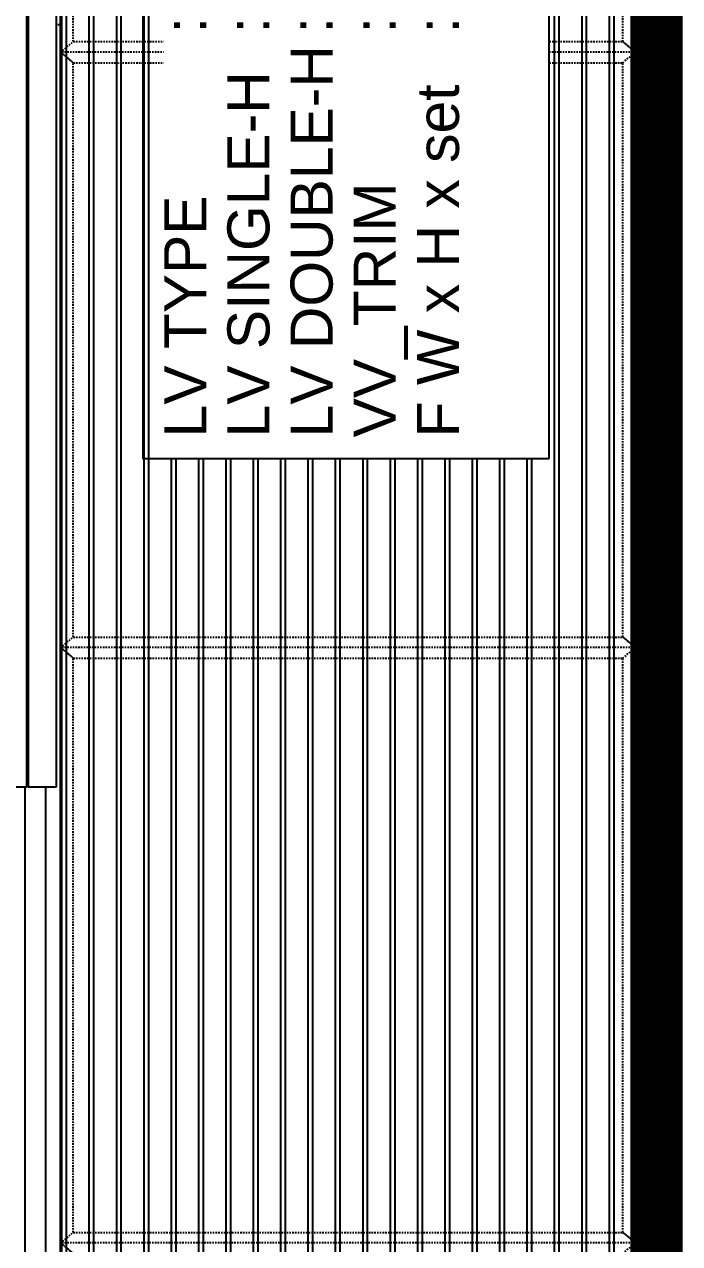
# Model space of a CAD drawing. Header units: millimetres. Extents: x 652937 to 1670132, y 1473552 to 2851037.
# Drawn here: x 818460 to 820016, y 1519870 to 1522765 of the extents above; entities that cross this region are included whole.
import ezdxf
from ezdxf.xclip import XClip

# ---------------------------------------------------------------- set-up
doc = ezdxf.new("R2010")
doc.units = ezdxf.units.MM
doc.header["$XCLIPFRAME"] = 0
for name, pattern in [('TA_GL_005.00000', [13.75, 5, -1.25, 1.25, -1.25, 5]), ('TA_HL_001.00000', [6.5, 3.55, -2.95]), ('XKITLINE00', [0]), ('XKITLINE02', [4, 2, -2])]:
    doc.linetypes.add(name, pattern=pattern)
doc.layers.add('000 - 0_HIDE_OBJ_FRAMING_DEF_SUB', color=1, linetype='Continuous', plot=False)
doc.layers.add('000 - ESTIMATE_ASPG_WIPEOUT_', color=250, linetype='Continuous', plot=False)
for name, color, linetype in [('000 - 0_SYM_DWG_GRIDLINE_MAIN_COLOR_251', 251, 'Continuous'), ('010 - ASPG_EXTR_MAIN_COLOR_2', 2, 'Continuous'), ('010 - ASPG_EXTR_WIPEOUT_', 250, 'Continuous'), ('010 - ASPG_FRAMING_MAIN_COLOR_1', 3, 'Continuous'), ('010 - ASPG_FRAMING_SUB_COLOR_2', 1, 'Continuous'), ('010 - ASPG_FRAMING_SUB_COLOR_3', 251, 'Continuous'), ('010 - ASPG_FRAMING_WIPEOUT_', 250, 'Continuous')]:
    doc.layers.add(name, color=color, linetype=linetype)
for name, color, linetype, true_color, plot in [('000 - ESTIMATE_ASPG_MAIN_COLOR_6', 6, 'Continuous', 0xff00ff, False), ('000 - ESTIMATE_ASPG_TEXT_COLOR_1', 1, 'Continuous', 0xff0000, False), ('000_AREA_ASPG_AREA_HATCH_', 7, 'Continuous', 0xff8700, False), ('000_AREA_ASPG_AREA_MAIN_COLOR_1', 7, 'Continuous', 0xff8700, False)]:
    doc.layers.add(name, color=color, linetype=linetype, true_color=true_color, plot=plot)
for name, color, linetype, lineweight in [('A-230-M_FLOOR', 2, 'Continuous', 25), ('Bolt', 7, 'Continuous', 0), ('Part', 2, 'Continuous', 0)]:
    doc.layers.add(name, color=color, linetype=linetype, lineweight=lineweight)
doc.styles.add('_Arial', font='arial.ttf')
doc.styles.add('TA', font='', dxfattribs={"height": 4.5})
doc.styles.get('TA').set_extended_font_data('Cordia New')

# ---------------------------------------------------------------- blocks, each defined once
blk = doc.blocks.new('*U6164')
at = {"layer": '000 - 0_SYM_DWG_GRIDLINE_MAIN_COLOR_251', "linetype": 'ByBlock', "ltscale": 5}
blk.add_line((200, 0), (-30071, 0), dxfattribs=at)
at = {"style": 'TA', "flags": 1}
blk.add_attdef('LOCATION', (6, -6), '', height=4.5, rotation=270, dxfattribs=at)
blk = doc.blocks.new('W-1-PP18-ST_ENT3_REV02_20260413-044638_PP18_ENT3_ELE2-DIMS-2')
at = {"color": 6, "linetype": 'TA_GL_005.00000', "rotation": 180}
blk.add_blockref('*U6164', (-7244, 110695), dxfattribs=at)
blk = doc.blocks.new('GM_Louver Grill Vertical Z1 - Z Profile-V141-ENT 3 ELE-4 Sheet')
at = {"layer": '000 - 0_HIDE_OBJ_FRAMING_DEF_SUB'}
blk.add_line((187463.5, 105550), (187463.5, 114870), dxfattribs=at)
blk = doc.blocks.new('E4')
at = {"layer": '000 - 0_HIDE_OBJ_FRAMING_DEF_SUB'}
for points in [[(-1566166.2, 114870), (-1567666.2, 114870), (-1567666.2, 105550), (-1566166.2, 105550)], [(-1566166.2, 114870), (-1564666.2, 114870), (-1564666.2, 105550), (-1566166.2, 105550)], [(-1567616.2, 114820), (-1566216.2, 114820), (-1566216.2, 105600), (-1567616.2, 105600)], [(-1566116.2, 114820), (-1564716.2, 114820), (-1564716.2, 105600), (-1566116.2, 105600)]]:
    blk.add_lwpolyline(points, close=True, dxfattribs=at)
at = {"layer": '000 - 0_HIDE_OBJ_FRAMING_DEF_SUB', "color": 8}
for p in [(-1755004.7, 0), (-1754929.7, 0), (-1754854.7, 0), (-1754779.7, 0), (-1754704.7, 0), (-1754629.7, 0), (-1754554.7, 0), (-1754479.7, 0), (-1754404.7, 0), (-1754329.7, 0), (-1754254.7, 0), (-1754179.7, 0), (-1754104.7, 0), (-1754029.7, 0), (-1753954.7, 0), (-1753879.7, 0), (-1753804.7, 0), (-1753729.7, 0)]:
    blk.add_blockref('GM_Louver Grill Vertical Z1 - Z Profile-V141-ENT 3 ELE-4 Sheet', p, dxfattribs=at)
blk = doc.blocks.new('*A3459102')
at = {"layer": 'Part', "linetype": 'XKITLINE00', "lineweight": 0}
for p, q in [((616.947211, 135.830227), (616.947209, 135.830227)), ((616.947209, 135.830227), (619.147209, 135.830227)), ((616.947209, 135.730227), (616.947209, 135.830227)), ((619.147211, 135.830227), (619.147209, 135.830227)), ((619.147209, 135.730227), (619.147209, 135.830227)), ((616.947211, 135.730227), (616.947209, 135.730227)), ((616.947209, 135.730227), (619.147209, 135.730227)), ((619.147211, 135.730227), (619.147209, 135.730227))]:
    blk.add_line(p, q, dxfattribs=at)
at = {"layer": 'Part', "linetype": 'XKITLINE02', "lineweight": 0}
for p, q in [((616.947211, 135.830227), (616.947211, 135.730227)), ((619.147209, 135.830227), (619.147211, 135.830227)), ((619.147211, 135.830227), (619.147211, 135.730227)), ((619.147209, 135.730227), (619.147211, 135.730227))]:
    blk.add_line(p, q, dxfattribs=at)
blk = doc.blocks.new('*A3460103')
at = {"layer": 'Part', "linetype": 'XKITLINE02', "lineweight": 0}
for p, q in [((618.12721, 136.430227), (618.077209, 136.430227)), ((618.077209, 136.430227), (618.077209, 135.930227)), ((618.127209, 135.930227), (618.127209, 136.430227)), ((618.077209, 135.830227), (618.67721, 135.830227)), ((618.67721, 135.830227), (618.67721, 135.880227))]:
    blk.add_line(p, q, dxfattribs=at)
at = {"layer": 'Part', "linetype": 'XKITLINE00', "lineweight": 0}
for p, q in [((618.077209, 135.930227), (618.077209, 135.830227)), ((618.127209, 135.930227), (618.127209, 135.880227)), ((618.677209, 135.880227), (618.127209, 135.880227)), ((618.677209, 135.830227), (618.677209, 135.880227))]:
    blk.add_line(p, q, dxfattribs=at)
blk = doc.blocks.new('*A3461104')
at = {"layer": 'Part', "linetype": 'XKITLINE00', "lineweight": 0}
for p, q in [((616.747209, 135.530227), (616.947209, 135.730227)), ((616.947209, 135.730227), (616.947211, 135.730227)), ((619.177211, 135.730227), (616.947209, 135.730227)), ((619.347209, 135.530227), (619.177209, 135.730227))]:
    blk.add_line(p, q, dxfattribs=at)
at = {"layer": 'Part', "linetype": 'XKITLINE02', "lineweight": 0}
for p, q in [((616.747209, 135.530227), (619.347211, 135.530227)), ((616.747211, 135.530227), (616.947211, 135.730227)), ((619.347211, 135.530227), (619.177211, 135.730227))]:
    blk.add_line(p, q, dxfattribs=at)
blk = doc.blocks.new('*A3462105')
at = {"layer": 'Bolt', "linetype": 'XKITLINE02', "lineweight": 0}
for p, q in [((618.20641, 136.130227), (617.77721, 136.130227)), ((618.07721, 136.200227), (618.01721, 136.200227)), ((618.12721, 136.300227), (618.07721, 136.300227)), ((618.07721, 136.060227), (618.01721, 136.060227)), ((618.12721, 135.960227), (618.07721, 135.960227))]:
    blk.add_line(p, q, dxfattribs=at)
blk = doc.blocks.new('*A3463106')
at = {"layer": 'Bolt'}
for points in [[(617.217, 135.83), (617.217, 135.73), (617.077, 135.73), (617.077, 135.83)], [(619.017, 135.83), (619.017, 135.73), (618.877, 135.73), (618.877, 135.83)]]:
    blk.add_hatch(color=256, dxfattribs=at).paths.add_polyline_path(points, flags=17)
at = {"layer": 'Bolt', "linetype": 'XKITLINE00', "lineweight": 0}
for p, q in [((617.077, 135.83), (617.077, 135.73)), ((617.147, 135.83), (617.147, 135.73)), ((617.217, 135.83), (617.217, 135.73)), ((618.877, 135.83), (618.877, 135.73)), ((618.947, 135.83), (618.947, 135.73)), ((619.017, 135.83), (619.017, 135.73))]:
    blk.add_line(p, q, dxfattribs=at)
blk = doc.blocks.new('*A3534110')
at = {"layer": 'Part', "linetype": 'XKITLINE00', "lineweight": 0}
for p, q in [((616.947209, 162.330227), (616.947209, 162.430227)), ((616.947209, 162.430227), (619.147209, 162.430227)), ((619.147209, 162.330227), (619.147209, 162.430227)), ((619.147209, 162.430227), (619.147211, 162.430227)), ((619.147209, 162.330227), (616.947209, 162.330227)), ((619.147211, 162.330227), (619.147209, 162.330227))]:
    blk.add_line(p, q, dxfattribs=at)
at = {"layer": 'Part', "linetype": 'XKITLINE02', "lineweight": 0}
for p, q in [((616.947211, 162.330227), (616.947211, 162.430227)), ((619.147209, 162.430227), (619.147211, 162.430227)), ((619.147211, 162.330227), (619.147211, 162.430227)), ((619.147209, 162.330227), (619.147211, 162.330227))]:
    blk.add_line(p, q, dxfattribs=at)
blk = doc.blocks.new('*A3535111')
at = {"layer": 'Part', "linetype": 'XKITLINE00', "lineweight": 0}
for p, q in [((618.077209, 162.330227), (618.077209, 162.230227)), ((618.677209, 162.280227), (618.127209, 162.280227)), ((618.127209, 162.280227), (618.127209, 162.230227)), ((618.677209, 162.280227), (618.677209, 162.330227))]:
    blk.add_line(p, q, dxfattribs=at)
at = {"layer": 'Part', "linetype": 'XKITLINE02', "lineweight": 0}
for p, q in [((618.077209, 162.330227), (618.67721, 162.330227)), ((618.07721, 161.730227), (618.077209, 162.230227)), ((618.127209, 162.230227), (618.12721, 161.730227)), ((618.67721, 162.330227), (618.67721, 162.280227)), ((618.077209, 161.730227), (618.12721, 161.730227))]:
    blk.add_line(p, q, dxfattribs=at)
blk = doc.blocks.new('*A3536112')
at = {"layer": 'Part', "linetype": 'XKITLINE00', "lineweight": 0}
for p, q in [((616.747209, 162.630227), (616.947209, 162.430227)), ((616.947209, 162.430227), (619.177211, 162.430227)), ((619.177209, 162.430227), (619.347209, 162.630227))]:
    blk.add_line(p, q, dxfattribs=at)
at = {"layer": 'Part', "linetype": 'XKITLINE02', "lineweight": 0}
for p, q in [((616.747209, 162.630227), (619.347211, 162.630227)), ((616.947211, 162.430227), (616.747211, 162.630227)), ((619.177211, 162.430227), (619.347211, 162.630227))]:
    blk.add_line(p, q, dxfattribs=at)
blk = doc.blocks.new('*A3537113')
at = {"layer": 'Bolt', "linetype": 'XKITLINE02', "lineweight": 0}
for p, q in [((618.12721, 162.200227), (618.07721, 162.200227)), ((618.20641, 162.030227), (617.77721, 162.030227)), ((618.07721, 162.100227), (618.01721, 162.100227)), ((618.07721, 161.960227), (618.01721, 161.960227)), ((618.12721, 161.860227), (618.07721, 161.860227))]:
    blk.add_line(p, q, dxfattribs=at)
blk = doc.blocks.new('*A3538114')
at = {"layer": 'Bolt'}
for points in [[(617.217, 162.43), (617.217, 162.33), (617.077, 162.33), (617.077, 162.43)], [(619.017, 162.43), (619.017, 162.33), (618.877, 162.33), (618.877, 162.43)]]:
    blk.add_hatch(color=256, dxfattribs=at).paths.add_polyline_path(points, flags=17)
at = {"layer": 'Bolt', "linetype": 'XKITLINE00', "lineweight": 0}
for p, q in [((617.077, 162.33), (617.077, 162.43)), ((617.147, 162.33), (617.147, 162.43)), ((617.217, 162.33), (617.217, 162.43)), ((618.877, 162.33), (618.877, 162.43)), ((618.947, 162.33), (618.947, 162.43)), ((619.017, 162.33), (619.017, 162.43))]:
    blk.add_line(p, q, dxfattribs=at)
blk = doc.blocks.new('*A3522107')
at = {"layer": 'Part', "linetype": 'XKITLINE00', "lineweight": 0}
for p, q in [((618.017208, 147.820227), (618.077208, 147.820227)), ((618.017208, 147.520227), (618.017208, 147.820227)), ((618.077209, 147.820227), (618.077208, 147.820227)), ((618.077208, 147.820227), (618.077208, 147.520227)), ((618.077208, 147.520227), (618.017208, 147.520227)), ((618.017209, 146.820227), (618.017208, 147.520227)), ((618.077208, 147.520227), (618.077209, 146.820227)), ((618.077209, 146.820227), (618.017209, 146.820227))]:
    blk.add_line(p, q, dxfattribs=at)
at = {"layer": 'Part', "linetype": 'XKITLINE02', "lineweight": 0}
for p, q in [((618.017209, 146.820227), (618.017209, 147.820227)), ((618.077208, 147.820227), (618.077209, 147.820227)), ((618.077209, 146.820227), (618.077209, 147.820227))]:
    blk.add_line(p, q, dxfattribs=at)
blk = doc.blocks.new('*A45415065')
at = {"layer": 'Bolt'}
for points in [[(-5.988, -86.765), (-5.988, -86.795), (-6.058, -86.795), (-6.058, -86.765)], [(-5.988, -86.795), (-5.988, -86.825), (-6.058, -86.825), (-6.058, -86.795)], [(-5.688, -86.765), (-5.688, -86.795), (-5.758, -86.795), (-5.758, -86.765)], [(-5.688, -86.795), (-5.688, -86.825), (-5.758, -86.825), (-5.758, -86.795)]]:
    blk.add_hatch(color=256, dxfattribs=at).paths.add_polyline_path(points, flags=17)
at = {"layer": 'Bolt', "linetype": 'XKITLINE00', "lineweight": 0}
for p, q in [((-6.023, -86.865), (-6.023, -86.65)), ((-5.723, -86.865), (-5.723, -86.65)), ((-6.058, -86.795), (-6.058, -86.765)), ((-6.058, -86.825), (-6.058, -86.795)), ((-5.988, -86.795), (-5.988, -86.765)), ((-5.988, -86.825), (-5.988, -86.795)), ((-5.758, -86.795), (-5.758, -86.765)), ((-5.758, -86.825), (-5.758, -86.795)), ((-5.688, -86.795), (-5.688, -86.765)), ((-5.688, -86.825), (-5.688, -86.795))]:
    blk.add_line(p, q, dxfattribs=at)
blk = doc.blocks.new('*A45565080')
at = {"layer": 'Part', "linetype": 'XKITLINE00', "lineweight": 0}
for p, q in [((-6.123112, -86.825099), (-6.123112, -86.795099)), ((-5.622991, -86.825099), (-6.123112, -86.825099)), ((-5.623112, -86.825099), (-5.623112, -86.795099)), ((-5.622991, -86.825099), (-5.623112, -86.825099)), ((-5.622991, -86.795099), (-5.622991, -86.825099))]:
    blk.add_line(p, q, dxfattribs=at)
at = {"layer": 'Part', "linetype": 'XKITLINE02', "lineweight": 0}
for p, q in [((-5.622991, -86.795099), (-6.123112, -86.795099)), ((-6.122991, -86.825099), (-6.122991, -86.795099)), ((-5.623112, -86.795099), (-5.622991, -86.795099))]:
    blk.add_line(p, q, dxfattribs=at)
blk = doc.blocks.new('*A45575081')
at = {"layer": 'Part', "linetype": 'XKITLINE00', "lineweight": 0}
for p, q in [((-5.888112, -86.975099), (-5.888112, -86.825099)), ((-5.888112, -86.825099), (-5.858112, -86.825099)), ((-5.858112, -86.975099), (-5.858112, -86.825099)), ((-5.857991, -87.325099), (-5.857991, -86.825099)), ((-5.888022, -87.325099), (-5.888112, -86.975099)), ((-5.888112, -86.975099), (-5.858112, -86.975099)), ((-5.858112, -86.975099), (-5.858022, -87.325099)), ((-5.887991, -87.325099), (-5.888022, -87.325099)), ((-5.888022, -87.325099), (-5.857991, -87.325099))]:
    blk.add_line(p, q, dxfattribs=at)
at = {"layer": 'Part', "linetype": 'XKITLINE02', "lineweight": 0}
for p, q in [((-5.888112, -86.825099), (-5.887991, -86.825099)), ((-5.887991, -86.825099), (-5.887991, -87.325099)), ((-5.858112, -86.825099), (-5.857991, -86.825099)), ((-5.857991, -86.825099), (-5.858112, -86.825099))]:
    blk.add_line(p, q, dxfattribs=at)
blk = doc.blocks.new('*A45825106')
at = {"layer": 'Part', "linetype": 'XKITLINE00', "lineweight": 0}
for p, q in [((-7.502966, -93.970099), (5.997055, -93.970099)), ((-7.502966, -93.970099), (-7.502966, -94.295099)), ((5.997061, -93.970099), (5.997055, -93.970099)), ((5.997055, -93.970099), (5.997055, -94.295099)), ((5.997145, -93.970099), (5.997139, -93.970099)), ((5.997139, -93.970099), (5.997139, -94.265099)), ((-7.502966, -94.295099), (5.997055, -94.295099)), ((5.997145, -94.265099), (5.997145, -94.295099))]:
    blk.add_line(p, q, dxfattribs=at)
at = {"layer": 'Part', "linetype": 'XKITLINE02', "lineweight": 0}
for p, q in [((-7.50296, -94.265099), (-7.50296, -93.970099)), ((-7.502881, -94.265099), (-7.502881, -93.970099)), ((-7.502876, -94.295099), (-7.502876, -93.970099)), ((5.997055, -93.970099), (5.997145, -93.970099)), ((5.997061, -94.265099), (5.997061, -93.970099)), ((5.997145, -93.970099), (5.997145, -94.265099)), ((-7.50296, -94.265099), (5.997139, -94.265099)), ((5.997055, -94.295099), (5.997145, -94.295099)), ((5.997055, -94.295099), (5.997145, -94.295099)), ((5.997139, -94.265099), (5.997061, -94.265099))]:
    blk.add_line(p, q, dxfattribs=at)
blk = doc.blocks.new('*A45915115')
at = {"layer": 'Bolt'}
for points in [[(-5.988, -94.265), (-5.988, -94.295), (-6.058, -94.295), (-6.058, -94.265)], [(-5.988, -94.295), (-5.988, -94.325), (-6.058, -94.325), (-6.058, -94.295)], [(-5.688, -94.265), (-5.688, -94.295), (-5.758, -94.295), (-5.758, -94.265)], [(-5.688, -94.295), (-5.688, -94.325), (-5.758, -94.325), (-5.758, -94.295)]]:
    blk.add_hatch(color=256, dxfattribs=at).paths.add_polyline_path(points, flags=17)
at = {"layer": 'Bolt', "linetype": 'XKITLINE00', "lineweight": 0}
for p, q in [((-6.023, -94.365), (-6.023, -94.15)), ((-5.723, -94.365), (-5.723, -94.15)), ((-6.058, -94.295), (-6.058, -94.265)), ((-6.058, -94.325), (-6.058, -94.295)), ((-5.988, -94.295), (-5.988, -94.265)), ((-5.988, -94.325), (-5.988, -94.295)), ((-5.758, -94.295), (-5.758, -94.265)), ((-5.758, -94.325), (-5.758, -94.295)), ((-5.688, -94.295), (-5.688, -94.265)), ((-5.688, -94.325), (-5.688, -94.295))]:
    blk.add_line(p, q, dxfattribs=at)
blk = doc.blocks.new('*A46005124')
at = {"layer": 'Part', "linetype": 'XKITLINE00', "lineweight": 0}
for p, q in [((-6.123112, -94.325099), (-6.123112, -94.295099)), ((-5.622991, -94.325099), (-6.123112, -94.325099)), ((-5.623112, -94.325099), (-5.623112, -94.295099)), ((-5.622991, -94.325099), (-5.623112, -94.325099)), ((-5.622991, -94.295099), (-5.622991, -94.325099))]:
    blk.add_line(p, q, dxfattribs=at)
at = {"layer": 'Part', "linetype": 'XKITLINE02', "lineweight": 0}
for p, q in [((-5.622991, -94.295099), (-6.123112, -94.295099)), ((-6.122991, -94.325099), (-6.122991, -94.295099)), ((-5.623112, -94.295099), (-5.622991, -94.295099))]:
    blk.add_line(p, q, dxfattribs=at)
blk = doc.blocks.new('*A46015125')
at = {"layer": 'Part', "linetype": 'XKITLINE00', "lineweight": 0}
for p, q in [((-5.888112, -94.475099), (-5.888112, -94.325099)), ((-5.888112, -94.325099), (-5.858112, -94.325099)), ((-5.858112, -94.475099), (-5.858112, -94.325099)), ((-5.857991, -94.825099), (-5.857991, -94.325099)), ((-5.888022, -94.825099), (-5.888112, -94.475099)), ((-5.888112, -94.475099), (-5.858112, -94.475099)), ((-5.858112, -94.475099), (-5.858022, -94.825099)), ((-5.887991, -94.825099), (-5.888022, -94.825099)), ((-5.888022, -94.825099), (-5.857991, -94.825099))]:
    blk.add_line(p, q, dxfattribs=at)
at = {"layer": 'Part', "linetype": 'XKITLINE02', "lineweight": 0}
for p, q in [((-5.888112, -94.325099), (-5.887991, -94.325099)), ((-5.887991, -94.325099), (-5.887991, -94.825099)), ((-5.858112, -94.325099), (-5.857991, -94.325099)), ((-5.857991, -94.325099), (-5.858112, -94.325099))]:
    blk.add_line(p, q, dxfattribs=at)
blk = doc.blocks.new('*A46155139')
at = {"layer": 'Part', "linetype": 'XKITLINE00', "lineweight": 0}
for p, q in [((-7.502966, -86.470099), (5.997055, -86.470099)), ((-7.502966, -86.470099), (-7.502966, -86.795099)), ((5.997061, -86.470099), (5.997055, -86.470099)), ((5.997055, -86.470099), (5.997055, -86.795099)), ((5.997145, -86.470099), (5.997139, -86.470099)), ((5.997139, -86.470099), (5.997139, -86.765099)), ((-7.502966, -86.795099), (5.997055, -86.795099)), ((5.997145, -86.765099), (5.997145, -86.795099))]:
    blk.add_line(p, q, dxfattribs=at)
at = {"layer": 'Part', "linetype": 'XKITLINE02', "lineweight": 0}
for p, q in [((-7.50296, -86.765099), (-7.50296, -86.470099)), ((-7.502881, -86.765099), (-7.502881, -86.470099)), ((-7.502876, -86.795099), (-7.502876, -86.470099)), ((5.997055, -86.470099), (5.997145, -86.470099)), ((5.997061, -86.765099), (5.997061, -86.470099)), ((5.997145, -86.470099), (5.997145, -86.765099)), ((-7.50296, -86.765099), (5.997139, -86.765099)), ((5.997055, -86.795099), (5.997145, -86.795099)), ((5.997055, -86.795099), (5.997145, -86.795099)), ((5.997139, -86.765099), (5.997061, -86.765099))]:
    blk.add_line(p, q, dxfattribs=at)
blk = doc.blocks.new('W-1-PP18-ST_ENT3_REV02_20260413-214324_PP18_ENT3_SE_ELE4-1')
at = {"layer": 'A-230-M_FLOOR', "color": 4, "lineweight": 9}
blk.add_lwpolyline([(-4085, 102450), (-4085, 114420), (-3835, 114420), (-3835, 102450)], dxfattribs=at)
at = {"layer": 'Part', "linetype": 'XKITLINE00', "lineweight": 0}
for p, q in [((-3835, 110695), (-1085, 110695)), ((-3835, 110095), (-1085, 110095))]:
    blk.add_line(p, q, dxfattribs=at)
at = {"layer": 'Part', "linetype": 'XKITLINE02', "lineweight": 0}
for p, q in [((-3538, 110055), (-3538, 107840)), ((-3538, 110055), (-3538, 107840)), ((-3532, 110055), (-3532, 107840)), ((-3532, 110055), (-3532, 107840)), ((-3485, 110055), (-3485, 110055)), ((-3485, 110055), (-3485, 110055)), ((-3485, 107840), (-3485, 107840)), ((-3485, 107840), (-3485, 107840))]:
    blk.add_line(p, q, dxfattribs=at)
at = {"layer": 'Part', "linetype": 'XKITLINE00', "lineweight": 0}
blk.add_lwpolyline([(-3485, 107840), (-3485, 110055), (-3585, 110055), (-3585, 107840)], close=True, dxfattribs=at)
blk.add_blockref('E4', (1563456.2, 0))
at = {"lineweight": 0}
for name, p, xscale, yscale, zscale in [('*A3536112', (-65341.2, 93832), 100, 100, 100), ('*A3534110', (-65339.7, 93832), 100, 100, 100), ('*A3538114', (-65339.7, 93832), 100, 100, 100), ('*A46155139', (-2309.4, 127339), 200, 200, 200), ('*A3537113', (-65339.7, 93832), 100, 100, 100), ('*A3535111', (-65339.7, 93832), 100, 100, 100), ('*A45415065', (-2360.4, 127339), 200, 200, 200), ('*A45565080', (-2360.4, 127339), 200, 200, 200), ('*A45575081', (-2360.4, 127339), 200, 200, 200), ('*A3522107', (-65339.7, 95029.5), 100, 100, 100), ('*A45825106', (-2309.4, 127339), 200, 200, 200), ('*A45915115', (-2360.4, 127339), 200, 200, 200), ('*A46005124', (-2360.4, 127339), 200, 200, 200), ('*A46015125', (-2360.4, 127339), 200, 200, 200), ('*A3462105', (-65340.3, 94247), 100, 100, 100), ('*A3460103', (-65340.3, 94247), 100, 100, 100), ('*A3461104', (-65341.8, 94247), 100, 100, 100), ('*A3459102', (-65340.3, 94247), 100, 100, 100), ('*A3463106', (-65340.3, 94247), 100, 100, 100)]:
    blk.add_blockref(name, p, dxfattribs=dict(at, xscale=xscale, yscale=yscale, zscale=zscale))
blk = doc.blocks.new('*A40174541')
at = {"layer": 'Part', "linetype": 'XKITLINE00', "lineweight": 0}
for p, q in [((-5.622986, -86.420099), (-6.122986, -86.420099)), ((-6.122986, -86.420099), (-6.122986, -86.470099)), ((-5.622986, -86.420099), (-5.622978, -86.420099)), ((-5.622986, -86.420099), (-5.622986, -86.470099)), ((-5.622894, -86.420099), (-5.622886, -86.420099)), ((-5.622894, -86.420099), (-5.622894, -86.470099)), ((-6.122986, -86.825099), (-6.122986, -93.970099)), ((-5.622986, -86.795099), (-5.622986, -93.970099)), ((-5.622894, -86.795099), (-5.622894, -93.970099)), ((-6.122986, -94.325099), (-6.122986, -97.720099)), ((-5.622986, -94.295099), (-5.622986, -97.720099)), ((-5.622894, -94.295099), (-5.622894, -97.720099))]:
    blk.add_line(p, q, dxfattribs=at)
at = {"layer": 'Part', "linetype": 'XKITLINE02', "lineweight": 0}
for p, q in [((-6.122986, -86.470099), (-6.122986, -86.825099)), ((-6.122978, -86.420099), (-6.122978, -99.520099)), ((-6.122894, -86.420099), (-6.122894, -99.520099)), ((-6.122886, -86.420099), (-6.122886, -99.520099)), ((-5.887978, -86.420099), (-5.887978, -99.520099)), ((-5.887894, -86.420099), (-5.887894, -99.520099)), ((-5.857978, -86.420099), (-5.857978, -99.520099)), ((-5.857894, -86.420099), (-5.857894, -99.520099)), ((-5.622894, -86.420099), (-5.622986, -86.420099)), ((-5.622986, -86.470099), (-5.622986, -86.795099)), ((-5.622978, -99.520099), (-5.622978, -86.420099)), ((-5.622978, -86.420099), (-5.622894, -86.420099)), ((-5.622894, -86.470099), (-5.622894, -86.795099)), ((-5.622886, -86.420099), (-5.622886, -99.520099)), ((-6.122986, -93.970099), (-6.122986, -94.325099)), ((-5.622986, -93.970099), (-5.622986, -94.295099)), ((-5.622894, -93.970099), (-5.622894, -94.295099)), ((-6.122986, -97.720099), (-6.122986, -99.520099)), ((-5.622986, -97.720099), (-5.622986, -99.520099)), ((-5.622894, -97.720099), (-5.622894, -99.520099)), ((-5.622886, -99.520099), (-6.122986, -99.520099))]:
    blk.add_line(p, q, dxfattribs=at)
blk = doc.blocks.new('*A40244548')
at = {"layer": 'Part', "linetype": 'XKITLINE00', "lineweight": 0}
for p, q in [((-8.878107, -99.720099), (-8.878107, -83.220099)), ((-7.628107, -99.720099), (-7.628107, -83.220099)), ((-7.627707, -86.220099), (-7.627707, -97.720099))]:
    blk.add_line(p, q, dxfattribs=at)
at = {"layer": 'Part', "linetype": 'XKITLINE02', "lineweight": 0}
for p, q in [((-8.877707, -99.720099), (-8.877707, -83.220099)), ((-7.627707, -83.220099), (-7.627707, -86.220099))]:
    blk.add_line(p, q, dxfattribs=at)
blk = doc.blocks.new('*A40264550')
at = {"layer": 'Part', "linetype": 'XKITLINE02', "lineweight": 0}
for p, q in [((-7.627707, -93.720099), (-8.877707, -93.720099)), ((-8.877707, -93.720099), (-8.877707, -99.720099)), ((-7.627537, -93.720099), (-7.627268, -93.720099)), ((-7.627707, -97.720099), (-7.627707, -99.720099)), ((-8.877707, -99.720099), (-7.627268, -99.720099))]:
    blk.add_line(p, q, dxfattribs=at)
at = {"layer": 'Part', "linetype": 'XKITLINE00', "lineweight": 0}
for q in [(-7.627707, -97.720099), (-7.627537, -93.720099)]:
    blk.add_line((-7.627707, -93.720099), q, dxfattribs=at)
blk = doc.blocks.new('*A44765000')
at = {"layer": 'Part', "linetype": 'XKITLINE00', "lineweight": 0}
for q in [(-7.628107, -83.220099), (44.365166, -86.220099)]:
    blk.add_line((-7.628107, -86.220099), q, dxfattribs=at)
at = {"layer": 'Part', "linetype": 'XKITLINE02', "lineweight": 0}
for p, q in [((-7.627857, -83.220099), (-7.627857, -86.220099)), ((-7.627857, -86.220099), (-7.628107, -86.220099))]:
    blk.add_line(p, q, dxfattribs=at)
blk = doc.blocks.new('*A45475071')
at = {"layer": 'Part', "linetype": 'XKITLINE02', "lineweight": 0}
for p, q in [((-8.250711, -86.795099), (-8.850811, -86.795099)), ((-8.850811, -86.795099), (-8.850811, -86.825099)), ((-8.850811, -86.825099), (-8.250711, -86.825099)), ((-8.850711, -86.795099), (-8.850711, -86.825099)), ((-8.250811, -86.825099), (-8.250811, -86.795099)), ((-8.250711, -86.825099), (-8.250711, -86.795099))]:
    blk.add_line(p, q, dxfattribs=at)
blk = doc.blocks.new('*A45485072')
at = {"layer": 'Part', "linetype": 'XKITLINE02', "lineweight": 0}
for p, q in [((-8.850764, -86.825099), (-8.250758, -86.825099)), ((-8.850764, -86.975099), (-8.850764, -86.825099)), ((-8.850758, -86.975099), (-8.850758, -86.825099)), ((-8.250764, -87.325099), (-8.250764, -86.825099)), ((-8.250758, -86.825099), (-8.250758, -87.325099)), ((-8.850758, -86.975099), (-8.850764, -86.975099)), ((-8.850764, -86.975099), (-8.400764, -87.325099)), ((-8.400758, -87.325099), (-8.850758, -86.975099)), ((-8.250758, -87.325099), (-8.400764, -87.325099))]:
    blk.add_line(p, q, dxfattribs=at)
blk = doc.blocks.new('*A45495073')
at = {"layer": 'Bolt', "linetype": 'XKITLINE02', "lineweight": 0}
for p, q in [((-8.550791, -86.864699), (-8.550791, -86.650099)), ((-8.550731, -86.864699), (-8.550731, -86.650099)), ((-8.660798, -86.825099), (-8.660798, -86.795099)), ((-8.660738, -86.825099), (-8.660738, -86.795099)), ((-8.585798, -86.795099), (-8.585798, -86.765099)), ((-8.585738, -86.795099), (-8.585738, -86.765099)), ((-8.515784, -86.795099), (-8.515784, -86.765099)), ((-8.515724, -86.795099), (-8.515724, -86.765099)), ((-8.440784, -86.825099), (-8.440784, -86.795099)), ((-8.440724, -86.825099), (-8.440724, -86.795099))]:
    blk.add_line(p, q, dxfattribs=at)
blk = doc.blocks.new('*A45505074')
at = {"layer": 'Part', "linetype": 'XKITLINE02', "lineweight": 0}
for p, q in [((-8.225823, -86.420099), (-7.725723, -86.420099)), ((-8.225823, -93.520099), (-8.225823, -86.420099)), ((-8.225723, -86.420099), (-8.225723, -93.520099)), ((-8.185823, -93.520099), (-8.185823, -86.420099)), ((-8.185776, -93.520099), (-8.185776, -86.420099)), ((-8.18577, -93.520099), (-8.18577, -86.420099)), ((-8.185723, -93.520099), (-8.185723, -86.420099)), ((-7.765823, -93.520099), (-7.765823, -86.420099)), ((-7.765776, -93.520099), (-7.765776, -86.420099)), ((-7.76577, -93.520099), (-7.76577, -86.420099)), ((-7.765723, -93.520099), (-7.765723, -86.420099)), ((-7.725823, -93.520099), (-7.725823, -86.420099)), ((-7.725723, -93.520099), (-7.725723, -86.420099)), ((-8.225823, -93.520099), (-7.725723, -93.520099))]:
    blk.add_line(p, q, dxfattribs=at)
blk = doc.blocks.new('*A45515075')
at = {"layer": 'Part', "linetype": 'XKITLINE02', "lineweight": 0}
for p, q in [((-7.600643, -86.220099), (-8.350904, -86.220099)), ((-8.350904, -86.220099), (-8.250883, -86.320099)), ((-8.250663, -86.320099), (-8.350643, -86.220099)), ((-7.700883, -86.320099), (-7.627707, -86.246908)), ((-7.700663, -86.320099), (-7.627707, -86.247158)), ((-8.250883, -86.320099), (-7.700663, -86.320099))]:
    blk.add_line(p, q, dxfattribs=at)
at = {"layer": 'Part', "linetype": 'XKITLINE00', "lineweight": 0}
for p, q in [((-7.627707, -86.246908), (-7.600904, -86.220099)), ((-7.627707, -86.247158), (-7.600643, -86.220099))]:
    blk.add_line(p, q, dxfattribs=at)
blk = doc.blocks.new('*A45525076')
at = {"layer": 'Bolt', "linetype": 'XKITLINE00', "lineweight": 0}
for p, q in [((-8.045776, -86.545099), (-7.999156, -86.545099)), ((-7.975776, -86.475099), (-7.975776, -86.521719)), ((-7.905776, -86.545099), (-7.952396, -86.545099)), ((-7.975776, -86.615099), (-7.975776, -86.568479))]:
    blk.add_line(p, q, dxfattribs=at)
blk = doc.blocks.new('*A45535077')
at = {"layer": 'Part', "linetype": 'XKITLINE02', "lineweight": 0}
for p, q in [((-8.250883, -86.370099), (-8.250883, -86.320099)), ((-8.250663, -86.320099), (-8.250883, -86.320099)), ((-7.700663, -86.320099), (-8.250883, -86.320099)), ((-8.250663, -86.370099), (-8.250883, -86.370099)), ((-8.250883, -86.370099), (-7.700663, -86.370099)), ((-8.250663, -86.370099), (-8.250663, -86.320099)), ((-7.700883, -86.320099), (-7.700883, -86.370099)), ((-7.700663, -86.370099), (-7.700663, -86.320099))]:
    blk.add_line(p, q, dxfattribs=at)
blk = doc.blocks.new('*A45545078')
at = {"layer": 'Part', "linetype": 'XKITLINE02', "lineweight": 0}
for p, q in [((-8.125836, -86.395099), (-8.125836, -86.370099)), ((-8.125836, -86.370099), (-8.125776, -86.370099)), ((-8.125836, -86.370099), (-7.825776, -86.370099)), ((-8.125781, -86.395099), (-8.125836, -86.395099)), ((-8.125836, -86.395099), (-7.825781, -86.395099)), ((-8.125781, -86.670099), (-8.125781, -86.395099)), ((-8.125776, -86.370099), (-8.125776, -86.670099)), ((-7.825836, -86.370099), (-7.825836, -86.395099)), ((-7.825781, -86.395099), (-7.825781, -86.670099)), ((-7.825776, -86.670099), (-7.825776, -86.370099)), ((-8.125776, -86.670099), (-8.125781, -86.670099)), ((-8.125781, -86.670099), (-7.825776, -86.670099))]:
    blk.add_line(p, q, dxfattribs=at)
blk = doc.blocks.new('*A45555079')
at = {"layer": 'Bolt', "linetype": 'XKITLINE02', "lineweight": 0}
for p, q in [((-8.08586, -86.320099), (-8.08586, -86.370099)), ((-8.0857, -86.320099), (-8.0857, -86.370099)), ((-7.975853, -86.320099), (-7.975853, -86.370099)), ((-7.975693, -86.320099), (-7.975693, -86.370099)), ((-7.865846, -86.320099), (-7.865846, -86.370099)), ((-7.865686, -86.320099), (-7.865686, -86.370099))]:
    blk.add_line(p, q, dxfattribs=at)
blk = doc.blocks.new('*A45635087')
at = {"layer": 'Part', "linetype": 'XKITLINE00', "lineweight": 0}
for p, q in [((-6.422991, -86.370099), (-6.422991, -86.320099)), ((-6.422991, -86.320099), (-5.322991, -86.320099)), ((-6.422991, -86.370099), (-5.322881, -86.370099)), ((-5.322991, -86.370099), (-5.322991, -86.320099)), ((-5.322881, -86.370099), (-5.322881, -86.320099))]:
    blk.add_line(p, q, dxfattribs=at)
at = {"layer": 'Part', "linetype": 'XKITLINE02', "lineweight": 0}
for p, q in [((-6.422881, -86.370099), (-6.422881, -86.320099)), ((-5.322881, -86.320099), (-5.322991, -86.320099)), ((-5.322991, -86.320099), (-5.322881, -86.320099))]:
    blk.add_line(p, q, dxfattribs=at)
blk = doc.blocks.new('*A45645088')
at = {"layer": 'Part', "linetype": 'XKITLINE00', "lineweight": 0}
for p, q in [((-5.857966, -86.370099), (-5.857966, -86.420099)), ((-5.832966, -86.395099), (-5.832966, -86.420099)), ((-5.832966, -86.395099), (-5.557966, -86.395099)), ((-5.832906, -86.395099), (-5.832906, -86.420099)), ((-5.557966, -86.395099), (-5.557966, -86.370099)), ((-5.557906, -86.395099), (-5.557906, -86.370099))]:
    blk.add_line(p, q, dxfattribs=at)
at = {"layer": 'Part', "linetype": 'XKITLINE02', "lineweight": 0}
for p, q in [((-5.857966, -86.370099), (-5.557906, -86.370099)), ((-5.857906, -86.670099), (-5.857906, -86.370099)), ((-5.557906, -86.395099), (-5.557966, -86.395099)), ((-5.557966, -86.395099), (-5.557906, -86.395099)), ((-5.857966, -86.420099), (-5.857966, -86.670099)), ((-5.832966, -86.420099), (-5.832966, -86.670099)), ((-5.832906, -86.420099), (-5.832906, -86.670099)), ((-5.857966, -86.670099), (-5.832906, -86.670099))]:
    blk.add_line(p, q, dxfattribs=at)
blk = doc.blocks.new('*A45655089')
at = {"layer": 'Part', "linetype": 'XKITLINE00', "lineweight": 0}
for p, q in [((-6.523012, -86.220099), (-6.422991, -86.320099)), ((-5.223012, -86.220099), (-5.322991, -86.320099)), ((-5.322881, -86.320099), (-5.222861, -86.220099)), ((-6.422991, -86.320099), (-5.322991, -86.320099))]:
    blk.add_line(p, q, dxfattribs=at)
at = {"layer": 'Part', "linetype": 'XKITLINE02', "lineweight": 0}
for p, q in [((-6.522861, -86.220099), (-6.523012, -86.220099)), ((-6.523012, -86.220099), (-5.222861, -86.220099)), ((-6.422881, -86.320099), (-6.522861, -86.220099)), ((-5.322991, -86.320099), (-5.322881, -86.320099)), ((-5.322991, -86.320099), (-5.322881, -86.320099))]:
    blk.add_line(p, q, dxfattribs=at)
blk = doc.blocks.new('*A45665090')
at = {"layer": 'Bolt', "linetype": 'XKITLINE02', "lineweight": 0}
for p, q in [((-5.927536, -86.545099), (-5.712936, -86.545099)), ((-5.887943, -86.510099), (-5.857943, -86.510099)), ((-5.857956, -86.510099), (-5.832956, -86.510099)), ((-5.887929, -86.580099), (-5.857929, -86.580099)), ((-5.857917, -86.580099), (-5.832917, -86.580099))]:
    blk.add_line(p, q, dxfattribs=at)
blk = doc.blocks.new('*A45675091')
at = {"layer": 'Bolt'}
for points in [[(-6.308, -86.37), (-6.308, -86.32), (-6.238, -86.32), (-6.238, -86.37)], [(-5.508, -86.37), (-5.508, -86.32), (-5.438, -86.32), (-5.438, -86.37)]]:
    blk.add_hatch(color=256, dxfattribs=at).paths.add_polyline_path(points, flags=17)
at = {"layer": 'Bolt', "linetype": 'XKITLINE00', "lineweight": 0}
for p, q in [((-6.308, -86.32), (-6.308, -86.37)), ((-6.273, -86.32), (-6.273, -86.37)), ((-6.238, -86.32), (-6.238, -86.37)), ((-5.508, -86.32), (-5.508, -86.37)), ((-5.473, -86.32), (-5.473, -86.37)), ((-5.438, -86.32), (-5.438, -86.37))]:
    blk.add_line(p, q, dxfattribs=at)
blk = doc.blocks.new('*A45685092')
at = {"layer": 'Part', "linetype": 'XKITLINE02', "lineweight": 0}
for p, q in [((-7.62729, -83.220099), (-8.877729, -83.220099)), ((-8.877729, -83.220099), (-8.877729, -86.220099)), ((-7.627729, -86.220099), (-7.627729, -83.220099)), ((-8.877729, -86.220099), (-7.62729, -86.220099))]:
    blk.add_line(p, q, dxfattribs=at)
blk = doc.blocks.new('*A45695093')
at = {"layer": 'Part', "linetype": 'XKITLINE02', "lineweight": 0}
for p, q in [((-8.876137, -92.095099), (-8.875594, -92.095099)), ((-8.836137, -92.095099), (-8.876137, -92.095099)), ((-8.876137, -92.095099), (-8.876137, -92.420099)), ((-8.836137, -92.095099), (-8.835594, -92.095099)), ((-8.836137, -92.390099), (-8.836137, -92.095099)), ((-8.291137, -92.095099), (-8.290594, -92.095099)), ((-8.251137, -92.095099), (-8.291137, -92.095099)), ((-8.291137, -92.095099), (-8.291137, -92.390099)), ((-8.251137, -92.095099), (-8.250594, -92.095099)), ((-8.251137, -92.420099), (-8.251137, -92.095099)), ((-8.876137, -92.420099), (-8.875594, -92.420099)), ((-8.876137, -92.420099), (-8.251137, -92.420099)), ((-8.836137, -92.390099), (-8.835594, -92.390099)), ((-8.291137, -92.390099), (-8.836137, -92.390099)), ((-8.291137, -92.390099), (-8.290594, -92.390099)), ((-8.251137, -92.420099), (-8.250594, -92.420099))]:
    blk.add_line(p, q, dxfattribs=at)
blk = doc.blocks.new('*A45705094')
at = {"layer": 'Part', "linetype": 'XKITLINE02', "lineweight": 0}
for p, q in [((-8.876137, -86.470099), (-8.875594, -86.470099)), ((-8.836137, -86.470099), (-8.876137, -86.470099)), ((-8.876137, -86.470099), (-8.876137, -86.795099)), ((-8.836137, -86.470099), (-8.835594, -86.470099)), ((-8.836137, -86.765099), (-8.836137, -86.470099)), ((-8.291137, -86.470099), (-8.290594, -86.470099)), ((-8.251137, -86.470099), (-8.291137, -86.470099)), ((-8.291137, -86.470099), (-8.291137, -86.765099)), ((-8.251137, -86.470099), (-8.250594, -86.470099)), ((-8.251137, -86.795099), (-8.251137, -86.470099)), ((-8.876137, -86.795099), (-8.875594, -86.795099)), ((-8.876137, -86.795099), (-8.251137, -86.795099)), ((-8.836137, -86.765099), (-8.835594, -86.765099)), ((-8.291137, -86.765099), (-8.836137, -86.765099)), ((-8.291137, -86.765099), (-8.290594, -86.765099)), ((-8.251137, -86.795099), (-8.250594, -86.795099))]:
    blk.add_line(p, q, dxfattribs=at)
blk = doc.blocks.new('*A45925116')
at = {"layer": 'Part', "linetype": 'XKITLINE02', "lineweight": 0}
for p, q in [((-8.350904, -93.720099), (-8.250883, -93.620099)), ((-8.350643, -93.720099), (-8.250663, -93.620099)), ((-8.250883, -93.620099), (-7.700663, -93.620099)), ((-7.628107, -93.69289), (-7.700883, -93.620099)), ((-7.700663, -93.620099), (-7.627707, -93.693041)), ((-8.350904, -93.720099), (-7.627707, -93.720099)), ((-7.628107, -93.69289), (-7.627707, -93.693291))]:
    blk.add_line(p, q, dxfattribs=at)
at = {"layer": 'Part', "linetype": 'XKITLINE00', "lineweight": 0}
for p, q in [((-7.627707, -93.693041), (-7.600643, -93.720099)), ((-7.627707, -93.693291), (-7.600904, -93.720099)), ((-7.627707, -93.720099), (-7.600904, -93.720099)), ((-7.600904, -93.720099), (-7.600643, -93.720099))]:
    blk.add_line(p, q, dxfattribs=at)
blk = doc.blocks.new('*A45935117')
at = {"layer": 'Bolt', "linetype": 'XKITLINE00', "lineweight": 0}
for p, q in [((-7.975771, -93.325099), (-7.975771, -93.371719)), ((-8.045771, -93.395099), (-7.999151, -93.395099)), ((-7.975771, -93.465099), (-7.975771, -93.418479)), ((-7.905771, -93.395099), (-7.952391, -93.395099))]:
    blk.add_line(p, q, dxfattribs=at)
blk = doc.blocks.new('*A45945118')
at = {"layer": 'Part', "linetype": 'XKITLINE02', "lineweight": 0}
for p, q in [((-8.250663, -93.570099), (-8.250883, -93.570099)), ((-8.250883, -93.570099), (-7.700663, -93.570099)), ((-8.250883, -93.570099), (-8.250883, -93.620099)), ((-8.250883, -93.620099), (-8.250663, -93.620099)), ((-8.250883, -93.620099), (-7.700663, -93.620099)), ((-8.250663, -93.620099), (-8.250663, -93.570099)), ((-7.700883, -93.620099), (-7.700883, -93.570099)), ((-7.700663, -93.620099), (-7.700663, -93.570099))]:
    blk.add_line(p, q, dxfattribs=at)
blk = doc.blocks.new('*A45955119')
at = {"layer": 'Part', "linetype": 'XKITLINE02', "lineweight": 0}
for p, q in [((-8.12577, -93.570099), (-8.12577, -93.270099)), ((-8.12577, -93.270099), (-8.125765, -93.270099)), ((-8.12577, -93.270099), (-7.825765, -93.270099)), ((-8.125765, -93.270099), (-8.125765, -93.545099)), ((-7.82577, -93.570099), (-7.82577, -93.270099)), ((-7.825765, -93.545099), (-7.825765, -93.270099)), ((-8.12571, -93.570099), (-8.12577, -93.570099)), ((-8.12577, -93.570099), (-7.82571, -93.570099)), ((-8.125765, -93.545099), (-8.12571, -93.545099)), ((-8.125765, -93.545099), (-7.82571, -93.545099)), ((-8.12571, -93.545099), (-8.12571, -93.570099)), ((-7.82571, -93.545099), (-7.82571, -93.570099))]:
    blk.add_line(p, q, dxfattribs=at)
blk = doc.blocks.new('*A45965120')
at = {"layer": 'Bolt', "linetype": 'XKITLINE02', "lineweight": 0}
for p, q in [((-8.08586, -93.620099), (-8.08586, -93.570099)), ((-8.0857, -93.620099), (-8.0857, -93.570099)), ((-7.975853, -93.620099), (-7.975853, -93.570099)), ((-7.975693, -93.620099), (-7.975693, -93.570099)), ((-7.865846, -93.620099), (-7.865846, -93.570099)), ((-7.865686, -93.620099), (-7.865686, -93.570099))]:
    blk.add_line(p, q, dxfattribs=at)
blk = doc.blocks.new('*A45975121')
at = {"layer": 'Part', "linetype": 'XKITLINE02', "lineweight": 0}
for p, q in [((-8.250711, -92.420099), (-8.850811, -92.420099)), ((-8.850811, -92.420099), (-8.850811, -92.450099)), ((-8.850811, -92.450099), (-8.250711, -92.450099)), ((-8.850711, -92.420099), (-8.850711, -92.450099)), ((-8.250811, -92.450099), (-8.250811, -92.420099)), ((-8.250711, -92.450099), (-8.250711, -92.420099))]:
    blk.add_line(p, q, dxfattribs=at)
blk = doc.blocks.new('*A45985122')
at = {"layer": 'Part', "linetype": 'XKITLINE02', "lineweight": 0}
for p, q in [((-8.850764, -92.450099), (-8.250758, -92.450099)), ((-8.850764, -92.600099), (-8.850764, -92.450099)), ((-8.850758, -92.600099), (-8.850758, -92.450099)), ((-8.250764, -92.950099), (-8.250764, -92.450099)), ((-8.250758, -92.450099), (-8.250758, -92.950099)), ((-8.850758, -92.600099), (-8.850764, -92.600099)), ((-8.850764, -92.600099), (-8.400764, -92.950099)), ((-8.400758, -92.950099), (-8.850758, -92.600099)), ((-8.250758, -92.950099), (-8.400764, -92.950099))]:
    blk.add_line(p, q, dxfattribs=at)
blk = doc.blocks.new('*A45995123')
at = {"layer": 'Bolt', "linetype": 'XKITLINE02', "lineweight": 0}
for p, q in [((-8.550791, -92.489699), (-8.550791, -92.275099)), ((-8.550731, -92.489699), (-8.550731, -92.275099)), ((-8.660798, -92.450099), (-8.660798, -92.420099)), ((-8.660738, -92.450099), (-8.660738, -92.420099)), ((-8.585798, -92.420099), (-8.585798, -92.390099)), ((-8.585738, -92.420099), (-8.585738, -92.390099)), ((-8.515784, -92.420099), (-8.515784, -92.390099)), ((-8.515724, -92.420099), (-8.515724, -92.390099)), ((-8.440784, -92.450099), (-8.440784, -92.420099)), ((-8.440724, -92.450099), (-8.440724, -92.420099))]:
    blk.add_line(p, q, dxfattribs=at)
blk = doc.blocks.new('W-1-PP18-ST_ENT3_REV02_20260413-214457_PP18_ENT3_SE_ELE4-2')
at = {"lineweight": 0, "xscale": 200, "yscale": 200, "zscale": 200}
for name in ['*A40244548', '*A45685092', '*A44765000', '*A45515075', '*A45655089', '*A45535077', '*A45545078', '*A45555079', '*A45635087', '*A45675091', '*A45645088', '*A45705094', '*A45505074', '*A45525076', '*A46155139', '*A40174541', '*A45665090', '*A45495073', '*A45415065', '*A45475071', '*A45565080', '*A45485072', '*A45575081', '*A45695093', '*A45995123', '*A45975121', '*A45985122', '*A45955119', '*A45935117', '*A45945118', '*A45965120', '*A40264550', '*A45925116', '*A45825106', '*A45915115', '*A46005124', '*A46015125']:
    blk.add_blockref(name, (-2309.3778, 127344.0198), dxfattribs=at)
blk = doc.blocks.new('*U6720')
blk.add_wipeout([(50, 0), (1450, 0), (1450, 8482), (50, 8482)]).dxf.layer = '010 - ASPG_EXTR_WIPEOUT_'
at = {"layer": '010 - ASPG_FRAMING_SUB_COLOR_2'}
blk.add_lwpolyline([(50, 0), (1450, 0), (1450, 8482), (50, 8482)], close=True, dxfattribs=at)
blk.add_wipeout([(-50, 0), (50, 0), (50, 8482), (-50, 8482)]).dxf.layer = '010 - ASPG_EXTR_WIPEOUT_'
at = {"layer": '010 - ASPG_FRAMING_MAIN_COLOR_1'}
for points in [[(-50, 0), (-40, 0), (-40, 8482), (-50, 8482)], [(40, 0), (50, 0), (50, 8482), (40, 8482)]]:
    blk.add_lwpolyline(points, close=True, dxfattribs=at)
at = {"layer": '010 - ASPG_FRAMING_SUB_COLOR_2'}
blk.add_lwpolyline([(-50, 0), (50, 0), (50, 8482), (-50, 8482)], close=True, dxfattribs=at)
blk = doc.blocks.new('*U6721')
blk.add_wipeout([(50, 0), (1415, 0), (1415, 8482), (50, 8482)]).dxf.layer = '010 - ASPG_EXTR_WIPEOUT_'
at = {"layer": '010 - ASPG_EXTR_MAIN_COLOR_2'}
for points in [[(101.6, 0), (111.8, 0), (111.8, 8482), (101.6, 8482)], [(166.6, 0), (176.8, 0), (176.8, 8482), (166.6, 8482)], [(231.6, 0), (241.8, 0), (241.8, 8482), (231.6, 8482)], [(296.6, 0), (306.8, 0), (306.8, 8482), (296.6, 8482)], [(361.6, 0), (371.8, 0), (371.8, 8482), (361.6, 8482)], [(426.6, 0), (436.8, 0), (436.8, 8482), (426.6, 8482)], [(491.6, 0), (501.8, 0), (501.8, 8482), (491.6, 8482)], [(556.6, 0), (566.8, 0), (566.8, 8482), (556.6, 8482)], [(621.6, 0), (631.8, 0), (631.8, 8482), (621.6, 8482)], [(686.6, 0), (696.8, 0), (696.8, 8482), (686.6, 8482)], [(751.6, 0), (761.8, 0), (761.8, 8482), (751.6, 8482)], [(816.6, 0), (826.8, 0), (826.8, 8482), (816.6, 8482)], [(881.6, 0), (891.8, 0), (891.8, 8482), (881.6, 8482)], [(946.6, 0), (956.8, 0), (956.8, 8482), (946.6, 8482)], [(1011.6, 0), (1021.8, 0), (1021.8, 8482), (1011.6, 8482)], [(1076.6, 0), (1086.8, 0), (1086.8, 8482), (1076.6, 8482)], [(1141.6, 0), (1151.8, 0), (1151.8, 8482), (1141.6, 8482)], [(1206.6, 0), (1216.8, 0), (1216.8, 8482), (1206.6, 8482)], [(1271.6, 0), (1281.8, 0), (1281.8, 8482), (1271.6, 8482)], [(1336.6, 0), (1346.8, 0), (1346.8, 8482), (1336.6, 8482)], [(1401.6, 0), (1411.8, 0), (1411.8, 8482), (1401.6, 8482)]]:
    blk.add_lwpolyline(points, close=True, dxfattribs=at)
at = {"layer": '010 - ASPG_FRAMING_SUB_COLOR_2'}
blk.add_lwpolyline([(50, 0), (1415, 0), (1415, 8482), (50, 8482)], close=True, dxfattribs=at)
blk.add_wipeout([(-50, 0), (50, 0), (50, 8482), (-50, 8482)]).dxf.layer = '010 - ASPG_EXTR_WIPEOUT_'
at = {"layer": '010 - ASPG_FRAMING_MAIN_COLOR_1'}
for points in [[(-50, 0), (-40, 0), (-40, 8482), (-50, 8482)], [(40, 0), (50, 0), (50, 8482), (40, 8482)]]:
    blk.add_lwpolyline(points, close=True, dxfattribs=at)
at = {"layer": '010 - ASPG_FRAMING_SUB_COLOR_2'}
blk.add_lwpolyline([(-50, 0), (50, 0), (50, 8482), (-50, 8482)], close=True, dxfattribs=at)
blk = doc.blocks.new('*U8676')
blk.add_wipeout([(0, 0), (5985, 0), (5985, 67.3), (0, 67.3)]).dxf.layer = '010 - ASPG_FRAMING_WIPEOUT_'
blk.add_wipeout([(5985, 67.8), (5985, 144.8), (0, 144.8), (0, 67.8)]).dxf.layer = '010 - ASPG_EXTR_WIPEOUT_'
at = {"layer": '010 - ASPG_EXTR_MAIN_COLOR_2'}
blk.add_lwpolyline([(5985, 69.8), (5985, 144.8), (0, 144.8), (0, 69.8)], close=True, dxfattribs=at)
at = {"layer": '010 - ASPG_FRAMING_SUB_COLOR_2'}
blk.add_lwpolyline([(0, 0), (5985, 0), (5985, 67.3), (0, 67.3)], close=True, dxfattribs=at)
blk = doc.blocks.new('*U8801')
at = {"layer": '010 - ASPG_FRAMING_SUB_COLOR_3', "linetype": 'ByBlock'}
for points in [[(0, 0), (0, 1365), (25, 1335), (25, 30), (0, 0)], [(1413.7, 1365), (0, 1365), (25, 1335), (1388.7, 1335)], [(1413.7, 0), (1413.7, 1365), (1388.7, 1335), (1388.7, 30), (1413.7, 0)], [(25, 30), (1388.7, 30), (1413.7, 0), (0, 0), (25, 30)]]:
    blk.add_lwpolyline(points, close=True, dxfattribs=at)
blk = doc.blocks.new('A$Cd3cf6656')
blk.add_wipeout([(-964.7, -457.4), (1855.6, -457.4), (1855.6, 457.4), (-964.7, 457.4)]).dxf.layer = '000 - ESTIMATE_ASPG_WIPEOUT_'
at = {"layer": '000 - ESTIMATE_ASPG_MAIN_COLOR_6'}
blk.add_lwpolyline([(-964.7, -457.4), (1855.6, -457.4), (1855.6, 507.4), (-964.7, 507.4)], close=True, dxfattribs=at)
at = {"layer": '000 - ESTIMATE_ASPG_TEXT_COLOR_1', "style": '_Arial'}
for s, p in [('LV TYPE', (-914.7, 356.5)), (':', (45, 356.5)), ('LV SINGLE-H', (-914.7, 206.5)), (':', (45, 206.5)), ('LV DOUBLE-H', (-914.7, 56.5)), (':', (45, 56.5)), ('VV_TRIM', (-914.7, -93.5)), (':', (45, -93.5)), ('F W x H x set', (-914.7, -243.5)), (':', (45, -243.5))]:
    blk.add_text(s, height=100, dxfattribs=at).set_placement(p)
for tag, p in [('LV_TYPE_VAL', (138.1, 356.5)), ('LV_SIN-H_VAL', (138.1, 206.5)), ('LV_DOU-H_VAL', (138.1, 56.5)), ('V-TRIM_VAL', (138.1, -93.5)), ('FRAME_VAL', (138.1, -243.5)), ('FRAME_SET', (138.1, -393.5))]:
    blk.add_attdef(tag, p, '', height=100, dxfattribs=at)
blk = doc.blocks.new('*U8821')
at = {"layer": '000_AREA_ASPG_AREA_HATCH_', "transparency": 33554539}
h = blk.add_hatch(dxfattribs=at)
h.set_pattern_fill('ANSI31', color=256)
h.set_pattern_definition([(45, (-24.4354, 8456.1105), (-2.245064, 2.245064), [])])
h.paths.add_polyline_path([(-60, 0), (60, 0), (60, 8482), (-60, 8482)])
at = {"layer": '000_AREA_ASPG_AREA_MAIN_COLOR_1'}
blk.add_lwpolyline([(-60, 0), (60, 0), (60, 8482), (-60, 8482)], close=True, dxfattribs=at)

msp = doc.modelspace()

# ---------------------------------------------------------------- block references
at = {"color": 6}
msp.add_blockref('W-1-PP18-ST_ENT3_REV02_20260413-044638_PP18_ENT3_ELE2-DIMS-2', (822670.5264, 1412070.4203), dxfattribs=at)

# ---------------------------------------------------------------- next in the draw order: block references
ref = msp.add_blockref('W-1-PP18-ST_ENT3_REV02_20260413-214324_PP18_ENT3_SE_ELE4-1', (822670.5264, 1412070.4203), dxfattribs=at)
XClip(ref).set_block_clipping_path([(-8921.6742467015, 100922), (26429.9241350386, 117178.2602934372)])

# ---------------------------------------------------------------- next in the draw order: block references
ref = msp.add_blockref('W-1-PP18-ST_ENT3_REV02_20260413-214457_PP18_ENT3_SE_ELE4-2', (822670.5264, 1412070.4203), dxfattribs=at)
XClip(ref).set_block_clipping_path([(-8921.6742467015, 100922), (26429.9241350386, 117178.2602934372)])

# ---------------------------------------------------------------- next in the draw order: block references
msp.add_blockref('*U6720', (819960.5264, 1518458.4203))

# ---------------------------------------------------------------- next in the draw order: block references
at = {"xscale": -1}
msp.add_blockref('*U6721', (819960.5264, 1518458.4203), dxfattribs=at)

# ---------------------------------------------------------------- next in the draw order: block references
at = {"rotation": 90}
msp.add_blockref('*U8676', (818535.5264, 1520955.4203), dxfattribs=at)
msp.add_blockref('*U8821', (819960.5264, 1518458.4203))
at = {"linetype": 'TA_HL_001.00000', "rotation": 90}
msp.add_blockref('*U8801', (819910.5264, 1518458.4203), dxfattribs=at)

# ---------------------------------------------------------------- next in the draw order: block references
for p in [(819910.5264, 1522699.4203), (819910.5264, 1521285.7537), (819910.5264, 1519872.087)]:
    msp.add_blockref('*U8801', p, dxfattribs=at)

# ---------------------------------------------------------------- next in the draw order: block references
at = {"rotation": 90}
msp.add_blockref('A$Cd3cf6656', (819248.0264, 1522699.4203), dxfattribs=at)

doc.saveas('drawing.dxf')
